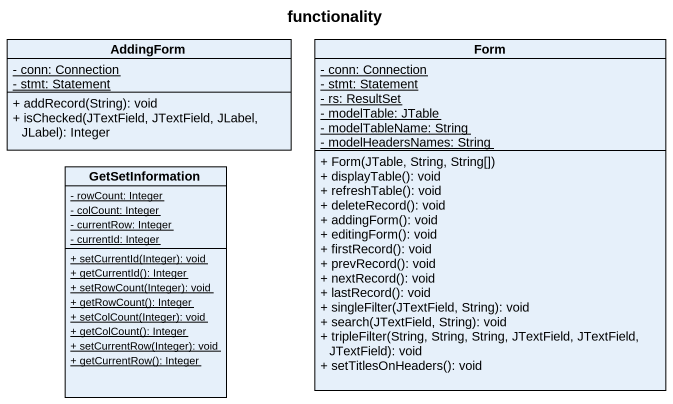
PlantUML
@startuml
title functionality
hide circle
hide empty members
skinparam classAttributeIconSize 0
class AddingForm {
  {static} - conn: Connection
  {static} - stmt: Statement
  + addRecord(String): void
  + isChecked(JTextField, JTextField, JLabel, JLabel): Integer
}
class Form {
  {static} - conn: Connection
  {static} - stmt: Statement
  {static} - rs: ResultSet
  {static} - modelTable: JTable
  {static} - modelTableName: String
  {static} - modelHeadersNames: String
  + Form(JTable, String, String[])
  + displayTable(): void
  + refreshTable(): void
  + deleteRecord(): void
  + addingForm(): void
  + editingForm(): void
  + firstRecord(): void
  + prevRecord(): void
  + nextRecord(): void
  + lastRecord(): void
  + singleFilter(JTextField, String): void
  + search(JTextField, String): void
  + tripleFilter(String, String, String, JTextField, JTextField, JTextField): void
  + setTitlesOnHeaders(): void
}
class GetSetInformation {
  {static} - rowCount: Integer
  {static} - colCount: Integer
  {static} - currentRow: Integer
  {static} - currentId: Integer
  {static} + setCurrentId(Integer): void
  {static} + getCurrentId(): Integer
  {static} + setRowCount(Integer): void
  {static} + getRowCount(): Integer
  {static} + setColCount(Integer): void
  {static} + getColCount(): Integer
  {static} + setCurrentRow(Integer): void
  {static} + getCurrentRow(): Integer
}
@enduml
